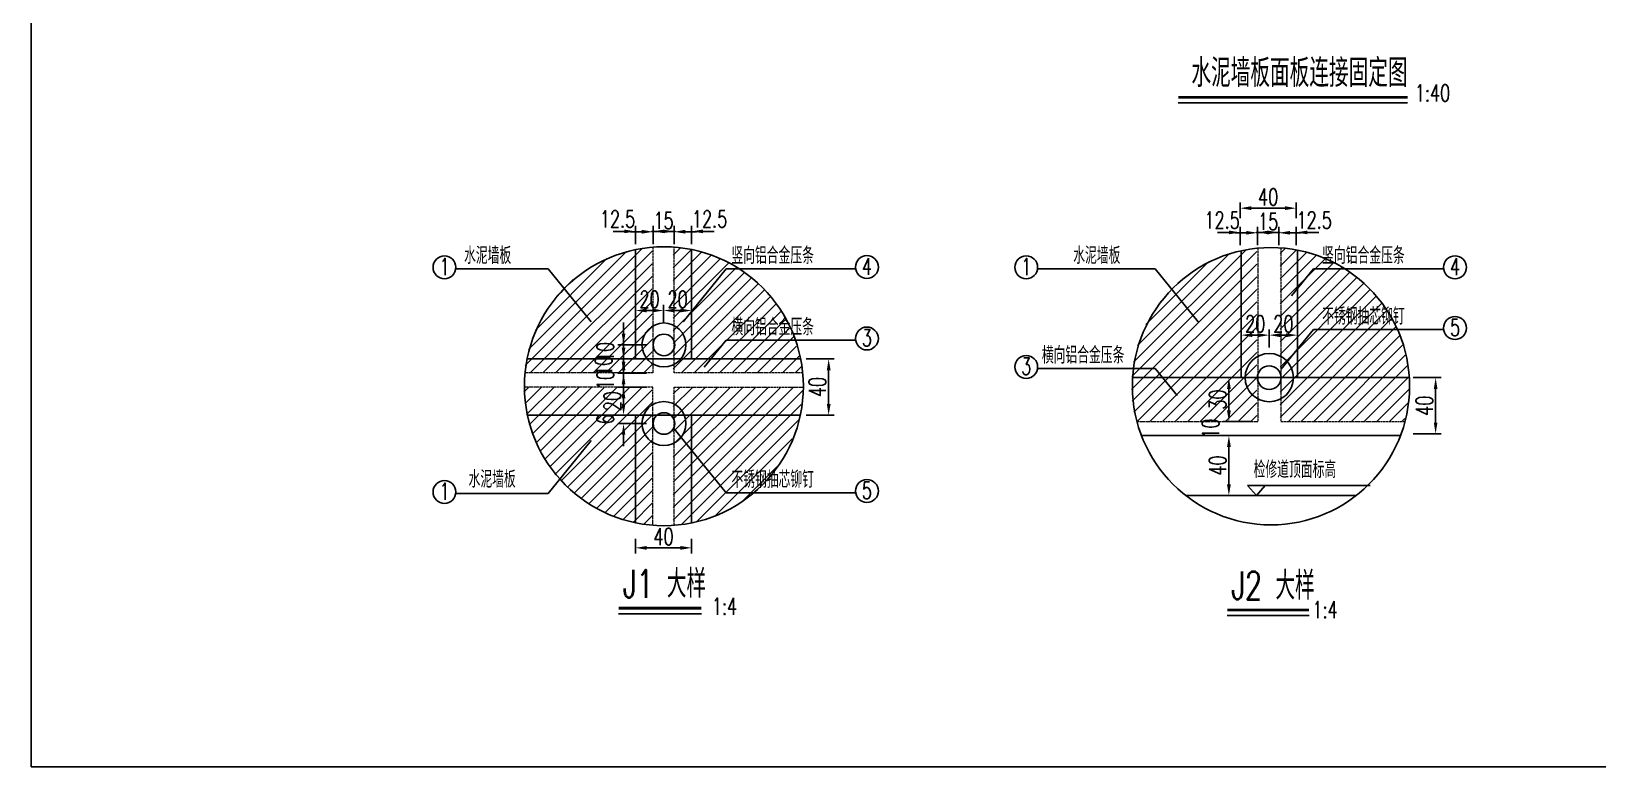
# Model space of a CAD drawing. Header units: millimetres. Extents: x -48690 to 48320, y -25312 to 3911.
# Drawn here: x -32281 to -21123, y -25312 to -20074 of the extents above; entities that cross this region are included whole.
import ezdxf

# ---------------------------------------------------------------- set-up
doc = ezdxf.new("R2010")
doc.units = ezdxf.units.MM
doc.header["$LTSCALE"] = 0.25
doc.header["$MEASUREMENT"] = 0
doc.linetypes.add('ACAD_ISO02W100', pattern=[15, 12, -3])
doc.linetypes.add('CENTER', pattern=[50.8, 31.75, -6.35, 6.35, -6.35])
doc.layers.add('图框', color=7, linetype='Continuous')
doc.layers.add('文字', color=7, linetype='Continuous')
doc.layers.add('辅助线', color=31, linetype='CENTER', lineweight=13)
doc.styles.get("Standard").update_dxf_attribs({"font": 'simplex1.shx', "width": 0.7, "bigfont": 'hztxt.shx'})
doc.dimstyles.new('40', dxfattribs={"dimscale": 40, "dimtxt": 3, "dimasz": 2, "dimexe": 1, "dimexo": 1, "dimgap": 0.5, "dimtad": 1, "dimdec": 1, "dimdsep": 46, "dimtxsty": 'Standard', "dimcen": 0.5, "dimadec": 0, "dimazin": 0, "dimtfac": 1, "dimtdec": 1, "dimtofl": 0, "dimtmove": 2, "dimatfit": 3, "dimfxl": 0, "dimtolj": 1, "dimtzin": 0, "dimarcsym": 0})
pattern_1 = [(45, (-255045.746, 79131.874), (-44.90128, 44.90128), [])]

# ---------------------------------------------------------------- blocks, each defined once
blk = doc.blocks.new('*D96')
at = {"color": 0, "lineweight": -2}
for p, q in [((-27777, -22150), (-27777, -22023)), ((-27697, -22063), (-27657, -22063)), ((-27577, -22150), (-27577, -22023))]:
    blk.add_line(p, q, dxfattribs=at)
at = {"color": 0}
for points in [[(-27697, -22049), (-27697, -22076), (-27777, -22063)], [(-27657, -22049), (-27657, -22076), (-27577, -22063)]]:
    blk.add_solid(points, dxfattribs=at)
at = {"layer": 'Defpoints', "color": 0}
for p in [(-27577, -22063), (-27777, -22190), (-27577, -22190)]:
    blk.add_point(p, dxfattribs=at)
at = {"color": 0, "insert": (-27677, -21983), "char_height": 120, "attachment_point": 5}
blk.add_mtext('\\A1;20', dxfattribs=at)
blk = doc.blocks.new('*D97')
at = {"color": 0, "lineweight": -2}
for p, q in [((-27977, -22150), (-27977, -22023)), ((-27857, -22063), (-27897, -22063)), ((-27777, -22150), (-27777, -22023))]:
    blk.add_line(p, q, dxfattribs=at)
at = {"color": 0}
for points in [[(-27897, -22049), (-27897, -22076), (-27977, -22063)], [(-27857, -22049), (-27857, -22076), (-27777, -22063)]]:
    blk.add_solid(points, dxfattribs=at)
at = {"layer": 'Defpoints', "color": 0}
for p in [(-27977, -22063), (-27977, -22190), (-27777, -22190)]:
    blk.add_point(p, dxfattribs=at)
at = {"color": 0, "insert": (-27877, -21983), "char_height": 120, "attachment_point": 5}
blk.add_mtext('\\A1;20', dxfattribs=at)
blk = doc.blocks.new('*D98')
at = {"color": 0, "lineweight": -2}
for p, q in [((-23462, -22326), (-23462, -22198)), ((-23262, -22326), (-23262, -22198)), ((-23382, -22238), (-23342, -22238))]:
    blk.add_line(p, q, dxfattribs=at)
at = {"color": 0}
for points in [[(-23382, -22225), (-23382, -22252), (-23462, -22238)], [(-23342, -22225), (-23342, -22252), (-23262, -22238)]]:
    blk.add_solid(points, dxfattribs=at)
at = {"layer": 'Defpoints', "color": 0}
for p in [(-23262, -22238), (-23462, -22366), (-23262, -22366)]:
    blk.add_point(p, dxfattribs=at)
at = {"color": 0, "insert": (-23362, -22158), "char_height": 120, "attachment_point": 5}
blk.add_mtext('\\A1;20', dxfattribs=at)
blk = doc.blocks.new('*D99')
at = {"color": 0, "lineweight": -2}
for p, q in [((-23662, -22326), (-23662, -22198)), ((-23462, -22326), (-23462, -22198)), ((-23542, -22238), (-23582, -22238))]:
    blk.add_line(p, q, dxfattribs=at)
at = {"color": 0}
for points in [[(-23582, -22225), (-23582, -22252), (-23662, -22238)], [(-23542, -22225), (-23542, -22252), (-23462, -22238)]]:
    blk.add_solid(points, dxfattribs=at)
at = {"layer": 'Defpoints', "color": 0}
for p in [(-23662, -22238), (-23662, -22366), (-23462, -22366)]:
    blk.add_point(p, dxfattribs=at)
at = {"color": 0, "insert": (-23562, -22158), "char_height": 120, "attachment_point": 5}
blk.add_mtext('\\A1;20', dxfattribs=at)
blk = doc.blocks.new('*D100')
at = {"color": 0, "lineweight": -2}
for p, q in [((-28062, -22228), (-28062, -22148)), ((-27898, -22308), (-28102, -22308)), ((-27898, -22408), (-28102, -22408)), ((-28062, -22488), (-28062, -22568))]:
    blk.add_line(p, q, dxfattribs=at)
at = {"color": 0}
for points in [[(-28075, -22228), (-28049, -22228), (-28062, -22308)], [(-28075, -22488), (-28049, -22488), (-28062, -22408)]]:
    blk.add_solid(points, dxfattribs=at)
at = {"layer": 'Defpoints', "color": 0}
for p in [(-27858, -22308), (-28062, -22408), (-27858, -22408)]:
    blk.add_point(p, dxfattribs=at)
at = {"color": 0, "insert": (-28192, -22358), "char_height": 120, "attachment_point": 5, "rotation": 90}
blk.add_mtext('\\A1;10', dxfattribs=at)
blk = doc.blocks.new('*D101')
at = {"color": 0, "lineweight": -2}
for p, q in [((-28062, -22728), (-28062, -22648)), ((-27898, -22808), (-28102, -22808)), ((-27898, -22868), (-28102, -22868)), ((-28062, -22948), (-28062, -23028))]:
    blk.add_line(p, q, dxfattribs=at)
at = {"color": 0}
for points in [[(-28075, -22728), (-28049, -22728), (-28062, -22808)], [(-28075, -22948), (-28049, -22948), (-28062, -22868)]]:
    blk.add_solid(points, dxfattribs=at)
at = {"layer": 'Defpoints', "color": 0}
for p in [(-28062, -22868), (-27858, -22808), (-27858, -22868)]:
    blk.add_point(p, dxfattribs=at)
at = {"color": 0, "insert": (-28192, -22838), "char_height": 120, "attachment_point": 5, "rotation": 90}
blk.add_mtext('\\A1;6', dxfattribs=at)
blk = doc.blocks.new('*D102')
at = {"color": 0, "lineweight": -2}
for p, q in [((-28062, -22428), (-28062, -22348)), ((-27898, -22508), (-28102, -22508)), ((-27898, -22608), (-28102, -22608)), ((-28062, -22688), (-28062, -22768))]:
    blk.add_line(p, q, dxfattribs=at)
at = {"color": 0}
for points in [[(-28075, -22428), (-28049, -22428), (-28062, -22508)], [(-28075, -22688), (-28049, -22688), (-28062, -22608)]]:
    blk.add_solid(points, dxfattribs=at)
at = {"layer": 'Defpoints', "color": 0}
for p in [(-27858, -22508), (-28062, -22608), (-27858, -22608)]:
    blk.add_point(p, dxfattribs=at)
at = {"color": 0, "insert": (-28192, -22558), "char_height": 120, "attachment_point": 5, "rotation": 90}
blk.add_mtext('\\A1;10', dxfattribs=at)
blk = doc.blocks.new('*D122')
at = {"color": 0, "lineweight": -2}
for p, q in [((-28057, -21499), (-28137, -21499)), ((-27977, -21589), (-27977, -21459)), ((-27852, -21589), (-27852, -21459)), ((-27772, -21499), (-27692, -21499))]:
    blk.add_line(p, q, dxfattribs=at)
at = {"color": 0}
for points in [[(-28057, -21486), (-28057, -21512), (-27977, -21499)], [(-27772, -21486), (-27772, -21512), (-27852, -21499)]]:
    blk.add_solid(points, dxfattribs=at)
at = {"layer": 'Defpoints', "color": 0}
for p in [(-27852, -21499), (-27977, -21629), (-27852, -21629)]:
    blk.add_point(p, dxfattribs=at)
at = {"color": 0, "insert": (-28105, -21411), "char_height": 120, "attachment_point": 5}
blk.add_mtext('\\A1;12.5', dxfattribs=at)
blk = doc.blocks.new('*D123')
at = {"color": 0, "lineweight": -2}
for p, q in [((-27932, -21502), (-28012, -21502)), ((-27852, -21572), (-27852, -21462)), ((-27702, -21572), (-27702, -21462)), ((-27622, -21502), (-27542, -21502))]:
    blk.add_line(p, q, dxfattribs=at)
at = {"color": 0}
for points in [[(-27932, -21488), (-27932, -21515), (-27852, -21502)], [(-27622, -21488), (-27622, -21515), (-27702, -21502)]]:
    blk.add_solid(points, dxfattribs=at)
at = {"layer": 'Defpoints', "color": 0}
for p in [(-27702, -21502), (-27852, -21612), (-27702, -21612)]:
    blk.add_point(p, dxfattribs=at)
at = {"color": 0, "insert": (-27777, -21422), "char_height": 120, "attachment_point": 5}
blk.add_mtext('\\A1;15', dxfattribs=at)
blk = doc.blocks.new('*D103')
at = {"color": 0, "lineweight": -2}
for p, q in [((-27782, -21499), (-27862, -21499)), ((-27702, -21589), (-27702, -21459)), ((-27577, -21589), (-27577, -21459)), ((-27497, -21499), (-27417, -21499))]:
    blk.add_line(p, q, dxfattribs=at)
at = {"color": 0}
for points in [[(-27782, -21486), (-27782, -21512), (-27702, -21499)], [(-27497, -21486), (-27497, -21512), (-27577, -21499)]]:
    blk.add_solid(points, dxfattribs=at)
at = {"layer": 'Defpoints', "color": 0}
for p in [(-27702, -21499), (-27702, -21629), (-27577, -21629)]:
    blk.add_point(p, dxfattribs=at)
at = {"color": 0, "insert": (-27449, -21411), "char_height": 120, "attachment_point": 5}
blk.add_mtext('\\A1;12.5', dxfattribs=at)
blk = doc.blocks.new('*D104')
at = {"color": 0, "lineweight": -2}
for p, q in [((-23750, -21506), (-23830, -21506)), ((-23670, -21597), (-23670, -21466)), ((-23545, -21597), (-23545, -21466)), ((-23465, -21506), (-23385, -21506))]:
    blk.add_line(p, q, dxfattribs=at)
at = {"color": 0}
for points in [[(-23750, -21493), (-23750, -21520), (-23670, -21506)], [(-23465, -21493), (-23465, -21520), (-23545, -21506)]]:
    blk.add_solid(points, dxfattribs=at)
at = {"layer": 'Defpoints', "color": 0}
for p in [(-23545, -21506), (-23670, -21637), (-23545, -21637)]:
    blk.add_point(p, dxfattribs=at)
at = {"color": 0, "insert": (-23798, -21419), "char_height": 120, "attachment_point": 5}
blk.add_mtext('\\A1;12.5', dxfattribs=at)
blk = doc.blocks.new('*D105')
at = {"color": 0, "lineweight": -2}
for p, q in [((-23625, -21509), (-23705, -21509)), ((-23545, -21579), (-23545, -21469)), ((-23395, -21579), (-23395, -21469)), ((-23315, -21509), (-23235, -21509))]:
    blk.add_line(p, q, dxfattribs=at)
at = {"color": 0}
for points in [[(-23625, -21496), (-23625, -21522), (-23545, -21509)], [(-23315, -21496), (-23315, -21522), (-23395, -21509)]]:
    blk.add_solid(points, dxfattribs=at)
at = {"layer": 'Defpoints', "color": 0}
for p in [(-23395, -21509), (-23545, -21619), (-23395, -21619)]:
    blk.add_point(p, dxfattribs=at)
at = {"color": 0, "insert": (-23470, -21429), "char_height": 120, "attachment_point": 5}
blk.add_mtext('\\A1;15', dxfattribs=at)
blk = doc.blocks.new('*D106')
at = {"color": 0, "lineweight": -2}
for p, q in [((-23475, -21506), (-23555, -21506)), ((-23395, -21597), (-23395, -21466)), ((-23270, -21597), (-23270, -21466)), ((-23190, -21506), (-23110, -21506))]:
    blk.add_line(p, q, dxfattribs=at)
at = {"color": 0}
for points in [[(-23475, -21493), (-23475, -21520), (-23395, -21506)], [(-23190, -21493), (-23190, -21520), (-23270, -21506)]]:
    blk.add_solid(points, dxfattribs=at)
at = {"layer": 'Defpoints', "color": 0}
for p in [(-23395, -21506), (-23395, -21637), (-23270, -21637)]:
    blk.add_point(p, dxfattribs=at)
at = {"color": 0, "insert": (-23142, -21419), "char_height": 120, "attachment_point": 5}
blk.add_mtext('\\A1;12.5', dxfattribs=at)
blk = doc.blocks.new('*D107')
at = {"color": 0, "lineweight": -2}
for p, q in [((-23750, -22541), (-23790, -22541)), ((-23750, -22621), (-23750, -22774)), ((-23750, -22854), (-23790, -22854))]:
    blk.add_line(p, q, dxfattribs=at)
at = {"color": 0}
for points in [[(-23763, -22621), (-23736, -22621), (-23750, -22541)], [(-23763, -22774), (-23736, -22774), (-23750, -22854)]]:
    blk.add_solid(points, dxfattribs=at)
at = {"layer": 'Defpoints', "color": 0}
for p in [(-23750, -22541), (-23750, -22854), (-23750, -22854)]:
    blk.add_point(p, dxfattribs=at)
at = {"color": 0, "insert": (-23830, -22697), "char_height": 120, "attachment_point": 5, "rotation": 90}
blk.add_mtext('\\A1;30', dxfattribs=at)
blk = doc.blocks.new('*D108')
at = {"color": 0, "lineweight": -2}
for p, q in [((-23750, -22774), (-23750, -22694)), ((-23586, -22854), (-23790, -22854)), ((-23586, -22954), (-23790, -22954)), ((-23750, -23034), (-23750, -23114))]:
    blk.add_line(p, q, dxfattribs=at)
at = {"color": 0}
for points in [[(-23763, -22774), (-23736, -22774), (-23750, -22854)], [(-23763, -23034), (-23736, -23034), (-23750, -22954)]]:
    blk.add_solid(points, dxfattribs=at)
at = {"layer": 'Defpoints', "color": 0}
for p in [(-23546, -22854), (-23750, -22954), (-23546, -22954)]:
    blk.add_point(p, dxfattribs=at)
at = {"color": 0, "insert": (-23880, -22904), "char_height": 120, "attachment_point": 5, "rotation": 90}
blk.add_mtext('\\A1;10', dxfattribs=at)
blk = doc.blocks.new('*D124')
at = {"color": 0, "lineweight": -2}
for p, q in [((-23750, -22954), (-23790, -22954)), ((-23750, -23034), (-23750, -23301)), ((-23750, -23381), (-23790, -23381))]:
    blk.add_line(p, q, dxfattribs=at)
at = {"color": 0}
for points in [[(-23763, -23034), (-23736, -23034), (-23750, -22954)], [(-23763, -23301), (-23736, -23301), (-23750, -23381)]]:
    blk.add_solid(points, dxfattribs=at)
at = {"layer": 'Defpoints', "color": 0}
for p in [(-23750, -22954), (-23750, -23381), (-23750, -23381)]:
    blk.add_point(p, dxfattribs=at)
at = {"color": 0, "insert": (-23830, -23167), "char_height": 120, "attachment_point": 5, "rotation": 90}
blk.add_mtext('\\A1;40', dxfattribs=at)
blk = doc.blocks.new('*D125')
at = {"color": 0, "lineweight": -2}
for p, q in [((-27898, -22608), (-28102, -22608)), ((-28062, -22688), (-28062, -22728)), ((-27891, -22808), (-28102, -22808))]:
    blk.add_line(p, q, dxfattribs=at)
at = {"color": 0}
for points in [[(-28075, -22688), (-28049, -22688), (-28062, -22608)], [(-28075, -22728), (-28049, -22728), (-28062, -22808)]]:
    blk.add_solid(points, dxfattribs=at)
at = {"layer": 'Defpoints', "color": 0}
for p in [(-27858, -22608), (-28062, -22808), (-27851, -22808)]:
    blk.add_point(p, dxfattribs=at)
at = {"color": 0, "insert": (-28142, -22708), "char_height": 120, "attachment_point": 5, "rotation": 90}
blk.add_mtext('\\A1;20', dxfattribs=at)
blk = doc.blocks.new('*D109')
at = {"color": 0, "lineweight": -2}
for p, q in [((-28062, -22328), (-28062, -22248)), ((-27898, -22408), (-28102, -22408)), ((-27898, -22508), (-28102, -22508)), ((-28062, -22588), (-28062, -22668))]:
    blk.add_line(p, q, dxfattribs=at)
at = {"color": 0}
for points in [[(-28075, -22328), (-28049, -22328), (-28062, -22408)], [(-28075, -22588), (-28049, -22588), (-28062, -22508)]]:
    blk.add_solid(points, dxfattribs=at)
at = {"layer": 'Defpoints', "color": 0}
for p in [(-27858, -22408), (-28062, -22508), (-27858, -22508)]:
    blk.add_point(p, dxfattribs=at)
at = {"color": 0, "insert": (-28204, -22458), "char_height": 120, "attachment_point": 5, "rotation": 90}
blk.add_mtext('\\A1;10', dxfattribs=at)
blk = doc.blocks.new('*D110')
at = {"color": 0, "lineweight": -2}
for p, q in [((-27977, -23688), (-27977, -23793)), ((-27657, -23753), (-27897, -23753)), ((-27577, -23689), (-27577, -23793))]:
    blk.add_line(p, q, dxfattribs=at)
at = {"color": 0}
for points in [[(-27897, -23740), (-27897, -23767), (-27977, -23753)], [(-27657, -23740), (-27657, -23767), (-27577, -23753)]]:
    blk.add_solid(points, dxfattribs=at)
at = {"layer": 'Defpoints', "color": 0}
for p in [(-27977, -23648), (-27577, -23649), (-27977, -23753)]:
    blk.add_point(p, dxfattribs=at)
at = {"color": 0, "insert": (-27777, -23673), "char_height": 120, "attachment_point": 5}
blk.add_mtext('\\A1;40', dxfattribs=at)
blk = doc.blocks.new('*D111')
at = {"color": 0, "lineweight": -2}
for p, q in [((-23670, -21406), (-23670, -21294)), ((-23270, -21406), (-23270, -21294)), ((-23590, -21334), (-23350, -21334))]:
    blk.add_line(p, q, dxfattribs=at)
at = {"color": 0}
for points in [[(-23590, -21320), (-23590, -21347), (-23670, -21334)], [(-23350, -21320), (-23350, -21347), (-23270, -21334)]]:
    blk.add_solid(points, dxfattribs=at)
at = {"layer": 'Defpoints', "color": 0}
for p in [(-23270, -21334), (-23670, -21446), (-23270, -21446)]:
    blk.add_point(p, dxfattribs=at)
at = {"color": 0, "insert": (-23470, -21254), "char_height": 120, "attachment_point": 5}
blk.add_mtext('\\A1;40', dxfattribs=at)
blk = doc.blocks.new('*D126')
at = {"color": 0, "lineweight": -2}
for p, q in [((-26760, -22408), (-26561, -22408)), ((-26601, -22488), (-26601, -22728)), ((-26760, -22808), (-26561, -22808))]:
    blk.add_line(p, q, dxfattribs=at)
at = {"color": 0}
for points in [[(-26614, -22488), (-26587, -22488), (-26601, -22408)], [(-26614, -22728), (-26587, -22728), (-26601, -22808)]]:
    blk.add_solid(points, dxfattribs=at)
at = {"layer": 'Defpoints', "color": 0}
for p in [(-26800, -22408), (-26800, -22808), (-26601, -22808)]:
    blk.add_point(p, dxfattribs=at)
at = {"color": 0, "insert": (-26681, -22608), "char_height": 120, "attachment_point": 5, "rotation": 90}
blk.add_mtext('\\A1;40', dxfattribs=at)
blk = doc.blocks.new('*D119')
at = {"color": 0, "lineweight": -2}
for p, q in [((-22436, -22541), (-22237, -22541)), ((-22277, -22621), (-22277, -22861)), ((-22436, -22941), (-22237, -22941))]:
    blk.add_line(p, q, dxfattribs=at)
at = {"color": 0}
for points in [[(-22290, -22621), (-22264, -22621), (-22277, -22541)], [(-22290, -22861), (-22264, -22861), (-22277, -22941)]]:
    blk.add_solid(points, dxfattribs=at)
at = {"layer": 'Defpoints', "color": 0}
for p in [(-22476, -22541), (-22476, -22941), (-22277, -22941)]:
    blk.add_point(p, dxfattribs=at)
at = {"color": 0, "insert": (-22357, -22741), "char_height": 120, "attachment_point": 5, "rotation": 90}
blk.add_mtext('\\A1;40', dxfattribs=at)

msp = doc.modelspace()

# ---------------------------------------------------------------- hatches: boundary and pattern name
h = msp.add_hatch()
h.set_pattern_fill('ANSI31', color=251, scale=20, style=0)
h.set_pattern_definition(pattern_1)
h.paths.add_polyline_path([(-27858.39, -21611.6, 0.36425896), (-28769.4, -22507.62), (-27858.39, -22507.62)])
h.paths.add_polyline_path([(-27708.39, -21611.17), (-27708.39, -22507.62), (-26791.66, -22507.62, 0.36589485)])
h.paths.add_polyline_path([(-27858.39, -22607.62), (-28773.87, -22607.62, 0.38975544), (-27858.39, -23592.2)])
h.paths.add_polyline_path([(-26787.19, -22607.62), (-27708.39, -22607.62), (-27708.39, -23592.63, 0.39141916)])
h.paths.add_polyline_path([(-27975.35, -21881.28), (-27791.43, -21881.28), (-27791.43, -22068.78), (-27975.35, -22068.78)], flags=9)
h.paths.add_polyline_path([(-28249.17, -22444.23), (-28249.17, -22271.01), (-28061.67, -22271.01), (-28061.67, -22444.23)], flags=24)
h.paths.add_polyline_path([(-28249.17, -22644.23), (-28249.17, -22471.01), (-28061.67, -22471.01), (-28061.67, -22644.23)], flags=9)
h.paths.add_polyline_path([(-28303.39, -22544.23), (-28303.39, -22371.01), (-28115.89, -22371.01), (-28115.89, -22544.23)], flags=9)
h.paths.add_polyline_path([(-27775.35, -21881.28), (-27591.43, -21881.28), (-27591.43, -22068.78), (-27775.35, -22068.78)], flags=9)
h.paths.add_polyline_path([(-27327.33, -22304.66), (-26471.23, -22304.66), (-26471.23, -22105.16), (-27327.33, -22105.16)], flags=9)
h.paths.add_polyline_path([(-27321.73, -21795.8), (-26471.23, -21795.8), (-26471.23, -21596.3), (-27321.73, -21596.3)], flags=9)
h.paths.add_polyline_path([(-28249.17, -22892.09), (-28249.17, -22783.16), (-28061.67, -22783.16), (-28061.67, -22892.09)], flags=24)
h.paths.add_polyline_path([(-28249.17, -22799.59), (-28249.17, -22615.66), (-28061.67, -22615.66), (-28061.67, -22799.59)], flags=24)
h.paths.add_polyline_path([(-27324.53, -23390.96), (-26471.23, -23390.96), (-26471.23, -23191.46), (-27324.53, -23191.46)], flags=9)
h = msp.add_hatch()
h.set_pattern_fill('ANSI31', color=251, scale=20, style=0)
h.set_pattern_definition(pattern_1)
h.paths.add_polyline_path([(-23550.6, -21618.93, 0.38636131), (-24443.44, -22601.9, 0.06453462), (-24410.81, -22853.65), (-23550.6, -22853.65)])
h.paths.add_polyline_path([(-23385.6, -21616.89), (-23385.6, -22853.65), (-22501.03, -22853.65, 0.06453462), (-22468.4, -22601.9, 0.39348919)])
h.paths.add_polyline_path([(-23660.06, -22057.1), (-23476.14, -22057.1), (-23476.14, -22244.6), (-23660.06, -22244.6)], flags=9)
h.paths.add_polyline_path([(-23936.74, -22789.19), (-23936.74, -22605.26), (-23749.24, -22605.26), (-23749.24, -22789.19)], flags=24)
h.paths.add_polyline_path([(-23936.74, -22990.26), (-23936.74, -22817.05), (-23749.24, -22817.05), (-23749.24, -22990.26)], flags=9)
h.paths.add_polyline_path([(-25115.8, -22505.47), (-24259.7, -22505.47), (-24259.7, -22305.97), (-25115.8, -22305.97)], flags=9)
h.paths.add_polyline_path([(-23460.06, -22057.1), (-23276.14, -22057.1), (-23276.14, -22244.6), (-23460.06, -22244.6)], flags=9)
h.paths.add_polyline_path([(-23116.18, -22228.46), (-22262.88, -22228.46), (-22262.88, -22028.96), (-23116.18, -22028.96)], flags=9)
h.paths.add_polyline_path([(-23113.38, -21795.8), (-22262.88, -21795.8), (-22262.88, -21596.3), (-23113.38, -21596.3)], flags=9)

# ---------------------------------------------------------------- linework, layer by layer
for p, q in [((-27977.45, -21629.48), (-27977.45, -22407.62)), ((-27577.45, -21628.31), (-27577.45, -22407.62)), ((-27577.45, -21628.31), (-27577.45, -22407.62)), ((-23662.16, -21637.44), (-23662.16, -22540.79)), ((-23262.16, -21632.41), (-23262.16, -22540.79)), ((-24435.61, -22540.79), (-22464.36, -22540.79)), ((-27977.45, -22807.62), (-27977.45, -23574.32)), ((-27577.45, -22807.62), (-27577.45, -23575.49)), ((-24372.74, -22953.65), (-22527.24, -22953.65)), ((-23616.56, -23309.87), (-23553.77, -23380.79)), ((-23616.56, -23309.87), (-22744.05, -23309.87)), ((-23490.97, -23309.87), (-23553.77, -23380.79)), ((-24057.05, -23380.79), (-22842.92, -23380.79))]:
    msp.add_line(p, q)
at = {"color": 0}
for p, q in [((-28292.49, -22142.86), (-28599.87, -21766.05)), ((-27638.49, -22142.86), (-27331.1, -21766.05)), ((-23967.47, -22142.86), (-24274.85, -21766.05)), ((-23304.84, -21958.17), (-23148.11, -21766.05)), ((-23148.11, -21766.05), (-22219.54, -21766.05)), ((-23379.66, -22482.57), (-23148.11, -22198.71)), ((-27487.83, -22467.04), (-27331.1, -22274.91)), ((-24118.12, -22667.85), (-24274.85, -22475.72)), ((-27702.45, -22905.98), (-27331.1, -23361.21)), ((-28292.49, -22989.43), (-28599.87, -23366.24)), ((-27331.1, -23361.21), (-26408.63, -23361.21))]:
    msp.add_line(p, q, dxfattribs=at)
at = {"color": 9}
for p, q in [((-28748.76, -22407.62), (-26800.43, -22407.62)), ((-28746.41, -22807.62), (-26802.78, -22807.62))]:
    msp.add_line(p, q, dxfattribs=at)
at = {"color": 7}
for centre, radius in [((-27774.59, -22601.9), 993.35), ((-23449.99, -22601.9), 987.52)]:
    msp.add_circle(centre, radius, dxfattribs=at)
at = {"color": 5}
for centre, radius in [((-27774.59, -22307.62), 156.38), ((-27774.59, -22307.62), 76.8), ((-27774.59, -22867.62), 156.38), ((-27774.59, -22867.62), 76.8)]:
    msp.add_circle(centre, radius, dxfattribs=at)
for radius in [172.01, 84.48]:
    msp.add_circle((-23462.16, -22540.79), radius)
at = {"layer": 'Defpoints', "color": 7}
msp.add_lwpolyline([(-32280.83, -13431.84), (-12621.31, -13431.84), (-12621.31, -25311.84), (-32280.83, -25311.84), (-32280.83, -13431.84)], dxfattribs=at)
at = {"layer": '图框', "color": 7}
for p, q in [((-28599.87, -21766.05), (-29257.16, -21766.05)), ((-27331.1, -21766.05), (-26408.63, -21766.05)), ((-24274.85, -21766.05), (-25112.84, -21766.05)), ((-23148.11, -22198.71), (-22219.54, -22198.71)), ((-27331.1, -22274.91), (-26408.63, -22274.91)), ((-24274.85, -22475.72), (-25112.84, -22475.72)), ((-28599.87, -23366.24), (-29257.16, -23366.24))]:
    msp.add_line(p, q, dxfattribs=at)
for centre in [(-29337.72, -21754.91), (-26328.34, -21753.1), (-25193.41, -21754.91), (-22138.97, -21754.91), (-26328.34, -22261.97), (-22138.97, -22187.58), (-25193.41, -22464.59), (-29337.72, -23355.11), (-26328.34, -23348.27)]:
    msp.add_circle(centre, 81.33, dxfattribs=at)
at = {"layer": '文字'}
for p, q in [((-22476.51, -20584.03), (-24111.08, -20584.03)), ((-27507.12, -24222.88), (-28096.86, -24222.88)), ((-23178.82, -24235.72), (-23761.67, -24235.72))]:
    msp.add_line(p, q, dxfattribs=at)
at = {"layer": '文字', "const_width": 20}
for points in [[(-22476.51, -20544.03), (-24111.08, -20544.03)], [(-27507.12, -24182.88), (-28096.86, -24182.88)], [(-23178.82, -24195.72), (-23761.67, -24195.72)]]:
    msp.add_lwpolyline(points, dxfattribs=at)
at = {"layer": '辅助线', "color": 1, "linetype": 'ACAD_ISO02W100', "ltscale": 5.4}
for p, q in [((-23544.66, -21618.93), (-23544.66, -22853.65)), ((-23379.66, -21616.89), (-23379.66, -22853.65)), ((-27852.45, -22607.62), (-28767.93, -22607.62)), ((-27852.45, -23592.2), (-27852.45, -22607.62)), ((-24404.88, -22853.65), (-23544.66, -22853.65)), ((-23379.66, -22853.65), (-22495.1, -22853.65))]:
    msp.add_line(p, q, dxfattribs=at)
at = {"layer": '辅助线'}
msp.add_line((-23379.66, -22540.45), (-23379.66, -22640.79), dxfattribs=at)
at = {"layer": '辅助线', "color": 0, "linetype": 'Continuous'}
msp.add_line((-23140.85, -22540.79), (-22854.42, -22540.79), dxfattribs=at)
at = {"layer": '辅助线', "color": 1, "linetype": 'ACAD_ISO02W100', "ltscale": 5.4}
for points in [[(-27852.45, -21611.6), (-27852.45, -22507.62), (-28763.46, -22507.62)], [(-26785.73, -22507.62), (-27702.45, -22507.62), (-27702.45, -21611.17)], [(-27702.45, -23592.63), (-27702.45, -22607.62), (-26781.26, -22607.62)]]:
    msp.add_lwpolyline(points, dxfattribs=at)

# ---------------------------------------------------------------- texts
at = {"width": 0.7}
for s, p in [('J1 大样', (-28065.79, -24109.14)), ('J2 大样', (-23730.6, -24121.98))]:
    msp.add_text(s, height=200, dxfattribs=at).set_placement(p)
at = {"layer": '图框', "color": 7, "width": 0.7}
for s, height, p in [('水泥墙板面板连接固定图', 200, (-24016.89, -20470.29)), ('1:40', 120, (-22425.39, -20573.2)), ('水泥墙板', 120, (-29198.07, -21730.98)), ('竖向铝合金压条', 120, (-27293.74, -21730.98)), ('水泥墙板', 120, (-24858.63, -21730.98)), ('竖向铝合金压条', 120, (-23085.39, -21730.98)), ('不锈钢抽芯铆钉', 120, (-23085.39, -22163.65)), ('横向铝合金压条', 120, (-27293.74, -22239.85)), ('横向铝合金压条', 120, (-25082.21, -22440.66)), ('水泥墙板', 120, (-29166.14, -23324.38)), ('不锈钢抽芯铆钉', 120, (-27293.74, -23326.15)), ('检修道顶面标高', 120, (-23573.49, -23255.83)), ('1:4', 120, (-27432.6, -24229.79)), ('1:4', 120, (-23154.98, -24254.08))]:
    msp.add_text(s, height=height, dxfattribs=at).set_placement(p)
at = {"layer": '图框', "color": 7, "char_height": 120, "attachment_point": 5}
for s, insert in [('1', (-29337.46, -21750.71)), ('4', (-26328.07, -21748.9)), ('1', (-25193.14, -21750.71)), ('4', (-22138.71, -21750.71)), ('3', (-26328.07, -22257.77)), ('5', (-22138.71, -22183.37)), ('3', (-25193.14, -22460.39)), ('1', (-29337.46, -23350.9)), ('5', (-26328.07, -23344.06))]:
    msp.add_mtext(s, dxfattribs=dict(at, insert=insert))

# ---------------------------------------------------------------- dimensions: what is measured, and where the dimension line sits
for base, p1, p2, text, picture, middle in [((-23269.66, -21333.5), (-23669.66, -21446.28), (-23269.66, -21446.28), '40', '*D111', (-23469.66, -21253.5)), ((-27702.45, -21501.72), (-27852.45, -21611.6), (-27702.45, -21611.6), '15', '*D123', (-27777.45, -21421.72)), ((-23394.66, -21509.05), (-23544.66, -21618.93), (-23394.66, -21618.93), '15', '*D105', (-23469.66, -21429.05)), ((-27577.45, -22062.53), (-27777.45, -22189.97), (-27577.45, -22189.97), '20', '*D96', (-27677.45, -21982.53)), ((-23262.16, -22238.35), (-23462.16, -22365.79), (-23262.16, -22365.79), '20', '*D98', (-23362.16, -22158.35)), ((-27977.45, -23753.22), (-27577.45, -23648.86), (-27977.45, -23647.69), '40', '*D110', (-27777.45, -23673.22))]:
    dim = msp.add_linear_dim(base=base, p1=p1, p2=p2, text=text, dimstyle='40', override={"dimtxsty": 'Standard'})
    dim.commit()
    dim.dimension.update_dxf_attribs({"geometry": picture, "text_midpoint": middle})
for base, p1, p2, picture, middle in [((-27852.45, -21498.96), (-27977.45, -21629.48), (-27852.45, -21629.48), '*D122', (-28105.44, -21411.46)), ((-23544.66, -21506.28), (-23669.66, -21636.81), (-23544.66, -21636.81), '*D104', (-23797.65, -21418.78))]:
    dim = msp.add_linear_dim(base=base, p1=p1, p2=p2, text='12.5', dimstyle='40', override={"dimtxsty": 'Standard'})
    dim.commit()
    dim.dimension.update_dxf_attribs({"geometry": picture, "text_midpoint": middle, "dimtype": 160})
for base, p1, p2, angle, text, picture, middle in [((-27702.45, -21498.96), (-27577.45, -21629.48), (-27702.45, -21629.48), 180, '12.5', '*D103', (-27449.47, -21411.46)), ((-23394.66, -21506.28), (-23269.66, -21636.81), (-23394.66, -21636.81), 180, '12.5', '*D106', (-23141.68, -21418.78)), ((-28061.98, -22507.62), (-27858.39, -22407.62), (-27858.39, -22507.62), 90, '10', '*D109', (-28203.71, -22457.62))]:
    dim = msp.add_linear_dim(base=base, p1=p1, p2=p2, angle=angle, text=text, dimstyle='40', override={"dimtxsty": 'Standard'})
    dim.commit()
    dim.dimension.update_dxf_attribs({"geometry": picture, "text_midpoint": middle, "dimtype": 160})
for base, p1, p2, angle, text, picture, middle in [((-27977.45, -22062.53), (-27777.45, -22189.97), (-27977.45, -22189.97), 180, '20', '*D97', (-27877.45, -21982.53)), ((-23662.16, -22238.35), (-23462.16, -22365.79), (-23662.16, -22365.79), 180, '20', '*D99', (-23562.16, -22158.35)), ((-28061.98, -22407.62), (-27858.39, -22307.62), (-27858.39, -22407.62), 90, '10', '*D100', (-28191.98, -22357.62)), ((-28061.98, -22607.62), (-27858.39, -22507.62), (-27858.39, -22607.62), 90, '10', '*D102', (-28191.98, -22557.62)), ((-26600.8, -22807.62), (-26800.43, -22407.62), (-26800.43, -22807.62), 90, '40', '*D126', (-26680.8, -22607.62)), ((-28061.98, -22867.62), (-27858.39, -22807.62), (-27858.39, -22867.62), 90, '6', '*D101', (-28191.98, -22837.62)), ((-28061.98, -22807.62), (-27858.39, -22607.62), (-27850.93, -22807.62), 90, '20', '*D125', (-28141.98, -22707.62)), ((-23749.55, -22853.65), (-23749.55, -22540.79), (-23749.55, -22853.65), 90, '30', '*D107', (-23829.55, -22697.22)), ((-22276.85, -22940.79), (-22476.48, -22540.79), (-22476.48, -22940.79), 90, '40', '*D119', (-22356.85, -22740.79)), ((-23749.55, -22953.65), (-23545.96, -22853.65), (-23545.96, -22953.65), 90, '10', '*D108', (-23879.55, -22903.65)), ((-23749.55, -23380.79), (-23749.55, -22953.65), (-23749.55, -23380.79), 90, '40', '*D124', (-23829.55, -23167.22))]:
    dim = msp.add_linear_dim(base=base, p1=p1, p2=p2, angle=angle, text=text, dimstyle='40', override={"dimtxsty": 'Standard'})
    dim.commit()
    dim.dimension.update_dxf_attribs({"geometry": picture, "text_midpoint": middle})

doc.saveas('drawing.dxf')
